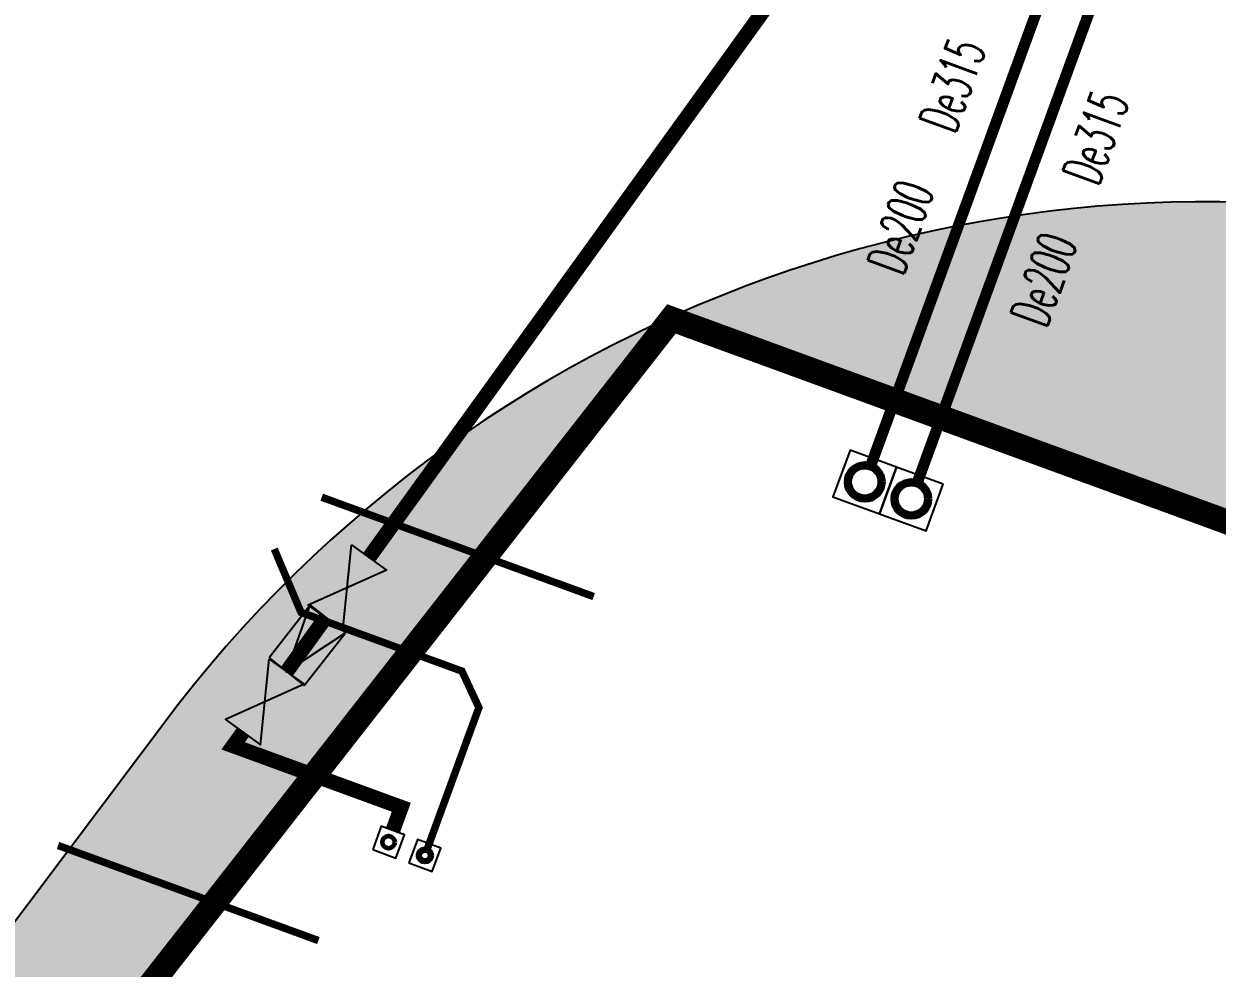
# Model space of a CAD drawing. Extents: x -11 to 40589024741, y -2 to 3380586937.
# Drawn here: x 40588119543 to 40588129173, y 3380259128 to 3380266748 of the extents above; entities that cross this region are included whole.
import ezdxf

# ---------------------------------------------------------------- set-up
doc = ezdxf.new("R2010")
doc.units = 0
doc.header["$LTSCALE"] = 10
doc.header["$MEASUREMENT"] = 0
doc.layers.get('Defpoints').update_dxf_attribs({"color": 210})
for name, color, linetype in [('0-WALL', 252, 'Continuous'), ('1-单体污水', 50, 'Continuous'), ('FM_ZF给水', 3, 'Continuous'), ('Gps-ZF雨水', 4, 'TG_Y'), ('TEXT_雨水', 4, 'Continuous')]:
    doc.layers.add(name, color=color, linetype=linetype)
for name, color, linetype, lineweight in [('GPS-ZF给水', 3, 'TG_J', 60), ('LG-ZF污水', 2, 'Continuous', 60), ('LG-ZF给水', 3, 'Continuous', 60), ('LG-ZF雨水', 4, 'Continuous', 60)]:
    doc.layers.add(name, color=color, linetype=linetype, lineweight=lineweight)
doc.styles.add('_TWT_PIPEDN', font='SIMPLEX', dxfattribs={"width": 0.6, "height": 3, "bigfont": 'HZTXT'})
doc.styles.add('TG_LINETYPE', font='SIMPLEX', dxfattribs={"width": 0.8, "height": 3.5, "bigfont": 'HZTXT'})
doc.linetypes.add('TG_J', pattern='A,2,-0.3,["J",TG_LINETYPE,S=0.1,R=0,X=-0.23,Y=-0.15],0', length=2.3)
doc.linetypes.add('TG_Y', pattern='A,2,-0.3,["Y",TG_LINETYPE,S=0.1,R=0,X=-0.25,Y=-0.15],0', length=2.3)

# ---------------------------------------------------------------- blocks, each defined once
blk = doc.blocks.new('$VALVE$00000295')
blk.add_lwpolyline([(-125.2, 72.3), (-125.2, -72.3), (125.2, 72.3), (125.2, -72.3), (-125.2, 72.3)])
for p in [(-125.2, 0), (125.2, 0)]:
    blk.add_point(p)
blk = doc.blocks.new('$VALVE$00000752')
for p, q in [((-112.5, 75), (112.5, 75)), ((112.5, 75), (112.5, -75)), ((112.5, -75), (-112.5, -75))]:
    blk.add_line(p, q)
blk.add_lwpolyline([(-112.5, -75), (112.5, 0), (-112.5, 75)], close=True)
for p in [(-112.5, 0), (112.5, 0)]:
    blk.add_point(p)
blk.add_solid([(-112.5, 75), (112.5, 0), (-112.5, -75)])

msp = doc.modelspace()

# ---------------------------------------------------------------- hatches: boundary and pattern name
at = {"layer": '0-WALL'}
h = msp.add_hatch(dxfattribs=at)
h.set_pattern_fill('草坪或沼泽', color=256, scale=400, angle=-0.200256636)
h.set_pattern_definition([(359.79974, (40586781652.2, 3380096977.4), (1605.5824, 1594.398), [240, -48, 64, -48, 240, -960]), (359.79974, (40586781572.4, 3380097025.7), (1605.5824, 1594.398), [160, -120, 240, -120, 160, -800]), (359.79974, (40586782134.6, 3380097663.7), (1605.5824, 1594.398), [200, -80, 200, -1120]), (359.79974, (40586781335.8, 3380097986.5), (1605.5824, 1594.398), [80, -160, 80, -1280]), (89.79974, (40586781495.8, 3380097986), (-1594.398, 1605.5824), [144, -1456]), (89.79974, (40586781972.4, 3380097024.3), (-1594.398, 1605.5824), [160, -1440]), (89.79974, (40586782374.6, 3380097662.9), (-1594.398, 1605.5824), [160, -1440]), (44.79974, (40586782180.3, 3380097007.6), (5.5922, 1599.9902), [160, -2102.7417]), (134.79974, (40586781764.3, 3380097009), (-1599.9902, 5.5922), [160, -2102.7417]), (63.23469, (40586782132.4, 3380097015.7), (5.5922, 1599.99023), [160, -3417.7088]), (75.7635, (40586782052.4, 3380097024), (5.59221, 1599.99023), [160, -6436.969]), (75.7635, (40586782454.64, 3380097662.6), (5.59221, 1599.99023), [128, -6468.969]), (75.7635, (40586781527.76, 3380097985.85), (5.59221, 1599.99023), [112, -6484.969]), (103.835987, (40586781892.4, 3380097024.57), (5.59221, 1599.99023), [160, -6436.969]), (103.835987, (40586782294.64, 3380097663.17), (5.59221, 1599.99023), [128, -6468.969]), (103.835987, (40586781463.76, 3380097986.07), (5.59221, 1599.99023), [112, -6484.969]), (116.364795, (40586781812.4, 3380097016.85), (5.5922, 1599.99023), [160, -3417.7069])])
edge = h.paths.add_edge_path()
edge.add_line((40588347473.747322, 3380325610.238097), (40588347683.541443, 3380326090.42787))
edge.add_line((40588347683.541443, 3380326090.42787), (40588351031.622383, 3380333884.752417))
edge.add_line((40588351031.622383, 3380333884.752417), (40588372861.52964, 3380393921.616653))
edge.add_line((40588372861.52964, 3380393921.616653), (40588366317.647476, 3380408240.876073))
edge.add_line((40588366317.647476, 3380408240.876073), (40588343550.448486, 3380418434.399735))
edge.add_line((40588343550.448486, 3380418434.399735), (40588326726.773811, 3380429801.632178))
edge.add_line((40588326726.773811, 3380429801.632178), (40588259625.315422, 3380459844.866894))
edge.add_line((40588259625.315422, 3380459844.866894), (40588073765.91951, 3380212575.66465))
edge.add_line((40588073765.91951, 3380212575.66465), (40588074114.249107, 3380212476.750173))
edge.add_line((40588074114.249107, 3380212476.750173), (40588253152.588203, 3380450673.037109))
edge.add_line((40588253152.588203, 3380450673.037109), (40588254435.224274, 3380450204.422307))
edge.add_line((40588254435.224258, 3380450204.422312), (40588256320.901672, 3380455368.658761))
edge.add_line((40588256320.90168, 3380455368.658754), (40588326766.815353, 3380429630.545198))
edge.add_line((40588326766.815353, 3380429630.5452), (40588324880.269547, 3380424466.932958))
edge.add_line((40588324880.269547, 3380424466.93296), (40588331455.159737, 3380422064.756639))
edge.add_line((40588331455.159737, 3380422064.756637), (40588332483.925163, 3380424880.513825))
edge.add_line((40588332483.925163, 3380424880.513825), (40588335301.736542, 3380423850.997883))
edge.add_line((40588335301.736542, 3380423850.997883), (40588334273.030251, 3380421035.31484))
edge.add_line((40588334273.030251, 3380421035.31484), (40588353055.227448, 3380414173.051638))
edge.add_line((40588353055.227448, 3380414173.051638), (40588361187.808113, 3380410524.8103))
edge.add_arc((40588348999.165817, 3380398232.729486), 17310.639832, -14.6199939483, 45.2420907397, ccw=False)
edge.add_line((40588365749.307037, 3380393863.402212), (40588366656.653191, 3380393529.94107))
edge.add_line((40588366656.653191, 3380393529.94107), (40588371065.316032, 3380391919.168731))
edge.add_line((40588371065.316032, 3380391919.168731), (40588346912.352768, 3380325815.879339))
edge.add_line((40588346912.352768, 3380325815.879339), (40588347473.747322, 3380325610.238097))
h = msp.add_hatch(dxfattribs=at)
h.set_pattern_fill('草坪或沼泽', color=256, scale=400, angle=-0.200256636)
h.set_pattern_definition([(359.79974, (40586781652.2, 3380096977.4), (1605.5824, 1594.398), [240, -48, 64, -48, 240, -960]), (359.79974, (40586781572.4, 3380097025.7), (1605.5824, 1594.398), [160, -120, 240, -120, 160, -800]), (359.79974, (40586782134.6, 3380097663.7), (1605.5824, 1594.398), [200, -80, 200, -1120]), (359.79974, (40586781335.8, 3380097986.5), (1605.5824, 1594.398), [80, -160, 80, -1280]), (89.79974, (40586781495.8, 3380097986), (-1594.398, 1605.5824), [144, -1456]), (89.79974, (40586781972.4, 3380097024.3), (-1594.398, 1605.5824), [160, -1440]), (89.79974, (40586782374.6, 3380097662.9), (-1594.398, 1605.5824), [160, -1440]), (44.79974, (40586782180.3, 3380097007.6), (5.5922, 1599.9902), [160, -2102.7417]), (134.79974, (40586781764.3, 3380097009), (-1599.9902, 5.5922), [160, -2102.7417]), (63.23469, (40586782132.4, 3380097015.7), (5.5922, 1599.99023), [160, -3417.7088]), (75.7635, (40586782052.4, 3380097024), (5.59221, 1599.99023), [160, -6436.969]), (75.7635, (40586782454.64, 3380097662.6), (5.59221, 1599.99023), [128, -6468.969]), (75.7635, (40586781527.76, 3380097985.85), (5.59221, 1599.99023), [112, -6484.969]), (103.835987, (40586781892.4, 3380097024.57), (5.59221, 1599.99023), [160, -6436.969]), (103.835987, (40586782294.64, 3380097663.17), (5.59221, 1599.99023), [128, -6468.969]), (103.835987, (40586781463.76, 3380097986.07), (5.59221, 1599.99023), [112, -6484.969]), (116.364795, (40586781812.4, 3380097016.85), (5.5922, 1599.99023), [160, -3417.7069])])
edge = h.paths.add_edge_path()
edge.add_line((40588087573.486938, 3380213651.938091), (40588089757.186943, 3380219628.780546))
edge.add_line((40588089757.186943, 3380219628.780545), (40588124769.277283, 3380264367.177491))
edge.add_line((40588124769.27729, 3380264367.177485), (40588155546.521591, 3380253122.421226))
edge.add_arc((40588152728.697533, 3380254151.919889), 2999.999985, -20.0698953361, 67.4128539265)
edge.add_line((40588153880.962112, 3380256921.809105), (40588132156.888603, 3380264858.701515))
edge.add_arc((40588129095.828423, 3380254779.960338), 10533.333428, 73.1057018606, 142.068996179)
edge.add_line((40588120787.645203, 3380261254.927819), (40588105411.445686, 3380240800.484973))
edge.add_line((40588105411.445686, 3380240800.484973), (40588085558.745361, 3380214388.044349))
edge.add_line((40588085558.745361, 3380214388.044349), (40588087573.486954, 3380213651.938085))
at = {"layer": '1-单体污水'}
for points in [[(40588121779.717148, 3380261999.318264), (40588121752.076317, 3380261987.657002), (40588121757.153511, 3380261975.622499)], [(40588121779.717148, 3380261999.318264), (40588121769.421967, 3380261971.140094), (40588121757.153511, 3380261975.622499)], [(40588123078.624969, 3380261524.749126), (40588123088.920151, 3380261552.927297), (40588123100.591927, 3380261548.662895)], [(40588123078.624969, 3380261524.749126), (40588123105.829727, 3380261537.39431), (40588123100.591927, 3380261548.662895)], [(40588123215.517059, 3380261230.24037), (40588123242.721817, 3380261242.885553), (40588123247.959633, 3380261231.61697)], [(40588123215.517059, 3380261230.24037), (40588123243.695229, 3380261219.94519), (40588123247.959633, 3380261231.61697)]]:
    msp.add_hatch(color=256, dxfattribs=at).paths.add_polyline_path(points)
at = {"layer": 'GPS-ZF给水'}
for points in [[(40588121232.212143, 3380260921.770043), (40588121183.556618, 3380260956.879009), (40588121137.181992, 3380260892.611037)], [(40588121232.212143, 3380260921.770043), (40588121211.62178, 3380260865.413703), (40588121137.181992, 3380260892.611037)], [(40588122589.465233, 3380260425.883855), (40588122610.055588, 3380260482.240194), (40588122666.411926, 3380260461.649835)], [(40588122589.465233, 3380260425.883855), (40588122645.821564, 3380260405.293499), (40588122666.411926, 3380260461.649835)]]:
    msp.add_hatch(color=256, dxfattribs=at).paths.add_polyline_path(points)

# ---------------------------------------------------------------- linework, layer by layer
at = {"layer": '0-WALL'}
msp.add_lwpolyline([(40588087573.486938, 3380213651.938091), (40588089757.186943, 3380219628.780545), (40588124769.27729, 3380264367.177485), (40588155546.521591, 3380253122.421226, 0.4014032658), (40588153880.962112, 3380256921.809105), (40588132156.888611, 3380264858.701509, 0.3103326617), (40588120787.645203, 3380261254.927819), (40588105411.445686, 3380240800.484973), (40588085558.745361, 3380214388.044349)], format="xyb", close=True, dxfattribs=at)
at = {"layer": '0-WALL', "color": 20, "true_color": 0xf72408, "const_width": 200}
msp.add_lwpolyline([(40588089757.169083, 3380219628.731724), (40588083180.85894, 3380201629.203375), (40588257603.731407, 3380137902.038649), (40588282723.988678, 3380206656.82238), (40588124769.277206, 3380264367.177512)], close=True, dxfattribs=at)
at = {"layer": '1-单体污水', "const_width": 60}
for points in [[(40588124141.852997, 3380262126.416162), (40588121947.184311, 3380262928.260612)], [(40588121564.188522, 3380262510.188066), (40588121779.717148, 3380261999.318267)], [(40588121779.717148, 3380261999.318264), (40588123078.624969, 3380261524.749126)], [(40588123078.624969, 3380261524.749126), (40588123215.517059, 3380261230.24037)], [(40588122798.440887, 3380260088.692266), (40588123215.517059, 3380261230.24037)], [(40588121920.572884, 3380259350.099563), (40588119819.389328, 3380260117.78827)]]:
    msp.add_lwpolyline(points, dxfattribs=at)
at = {"layer": 'Defpoints', "color": 7}
for points in [[(40588126586.248909, 3380263171.056888), (40588126210.539978, 3380263308.325955), (40588126073.270912, 3380262932.617021), (40588126448.979843, 3380262795.347954)], [(40588126961.957848, 3380263033.787821), (40588126586.248909, 3380263171.056888), (40588126448.979843, 3380262795.347954), (40588126824.688782, 3380262658.078887)], [(40588122358.268921, 3380260084.492193), (40588122546.12339, 3380260015.85766), (40588122614.757919, 3380260203.712127), (40588122426.903458, 3380260272.34666)], [(40588122651.321892, 3380259977.422321), (40588122839.176361, 3380259908.787787), (40588122907.81089, 3380260096.642254), (40588122719.956421, 3380260165.276788)]]:
    msp.add_lwpolyline(points, close=True, dxfattribs=at)
at = {"layer": 'GPS-ZF给水', "ltscale": 0.2, "const_width": 120}
for points in [[(40588127797.359673, 3380270020.036121), (40588122329.279984, 3380262442.1342)], [(40588121977.651161, 3380261954.831746), (40588121663.634064, 3380261519.653235)], [(40588121312.005249, 3380261032.350781), (40588121232.212143, 3380260921.770042)], [(40588121232.212143, 3380260921.770043), (40588122589.465233, 3380260425.883854)], [(40588122520.830688, 3380260238.029393), (40588122589.465233, 3380260425.883861)]]:
    msp.add_lwpolyline(points, dxfattribs=at)
at = {"layer": 'Gps-ZF雨水', "ltscale": 0.15, "const_width": 90}
for points in [[(40588126381.235817, 3380263192.727805), (40588127829.223091, 3380267155.905903)], [(40588126756.944763, 3380263055.458738), (40588128204.93203, 3380267018.636836)]]:
    msp.add_lwpolyline(points, dxfattribs=at)
at = {"layer": 'LG-ZF污水'}
for radius in [55, 40]:
    msp.add_circle((40588122779.566391, 3380260037.032288), radius, dxfattribs=at)
at = {"layer": 'LG-ZF给水'}
msp.add_circle((40588122486.51342, 3380260144.10216), 50, dxfattribs=at)
at = {"layer": 'LG-ZF雨水'}
for centre, radius in [((40588126329.759911, 3380263051.836955), 150), ((40588126329.759911, 3380263051.836955), 120), ((40588126705.468849, 3380262914.567887), 150), ((40588126705.468849, 3380262914.567887), 120)]:
    msp.add_circle(centre, radius, dxfattribs=at)

# ---------------------------------------------------------------- block references
at = {"layer": 'FM_ZF给水', "xscale": 2.4, "yscale": -2.4, "zscale": 2.4}
for name, p, rotation in [('$VALVE$00000295', (40588122153.465569, 3380262198.482973), 234.1864514994377), ('$VALVE$00000752', (40588121830.144943, 3380261732.195299), 231.9239456703795), ('$VALVE$00000295', (40588121487.819656, 3380261276.002008), 234.1864514994377)]:
    msp.add_blockref(name, p, dxfattribs=dict(at, rotation=rotation))

# ---------------------------------------------------------------- texts
at = {"layer": 'TEXT_雨水', "style": '_TWT_PIPEDN', "width": 0.557143}
for s, p in [('De315', (40588127057.433853, 3380265850.712997)), ('De315', (40588128213.469597, 3380265428.343613)), ('De200', (40588126638.66217, 3380264704.524269)), ('De200', (40588127794.697937, 3380264282.154884))]:
    msp.add_text(s, height=315, rotation=69.9297115542, dxfattribs=at).set_placement(p)

doc.saveas('drawing.dxf')
